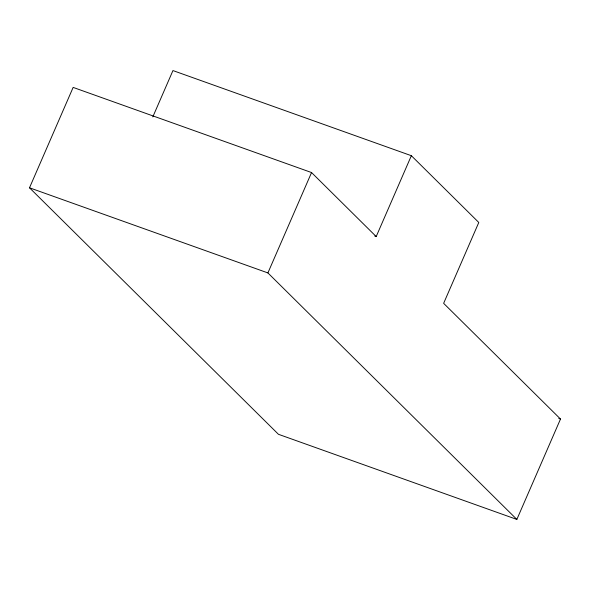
<?xml version="1.0" encoding="UTF-8"?>
<svg xmlns="http://www.w3.org/2000/svg" width="590" height="590" viewBox="0 0 590 590"><rect width="100%" height="100%" fill="white"/><g stroke="black" fill="none" stroke-linecap="round" stroke-linejoin="round"><path stroke-width="0.89" d="M411.355 155.701L478.792 222.474L443.636 303.334L560.5 419.055L516.855 519.429L278.451 434.299L29.5 187.79L73.145 87.409L311.55 172.546L376.199 236.561L411.355 155.701L172.951 70.571L152.81 116.894M516.855 519.429L267.904 272.919L311.55 172.546M374.768 236.052L376.199 236.561M29.5 187.79L267.904 272.919M558.767 418.435L560.5 419.055"/></g></svg>
